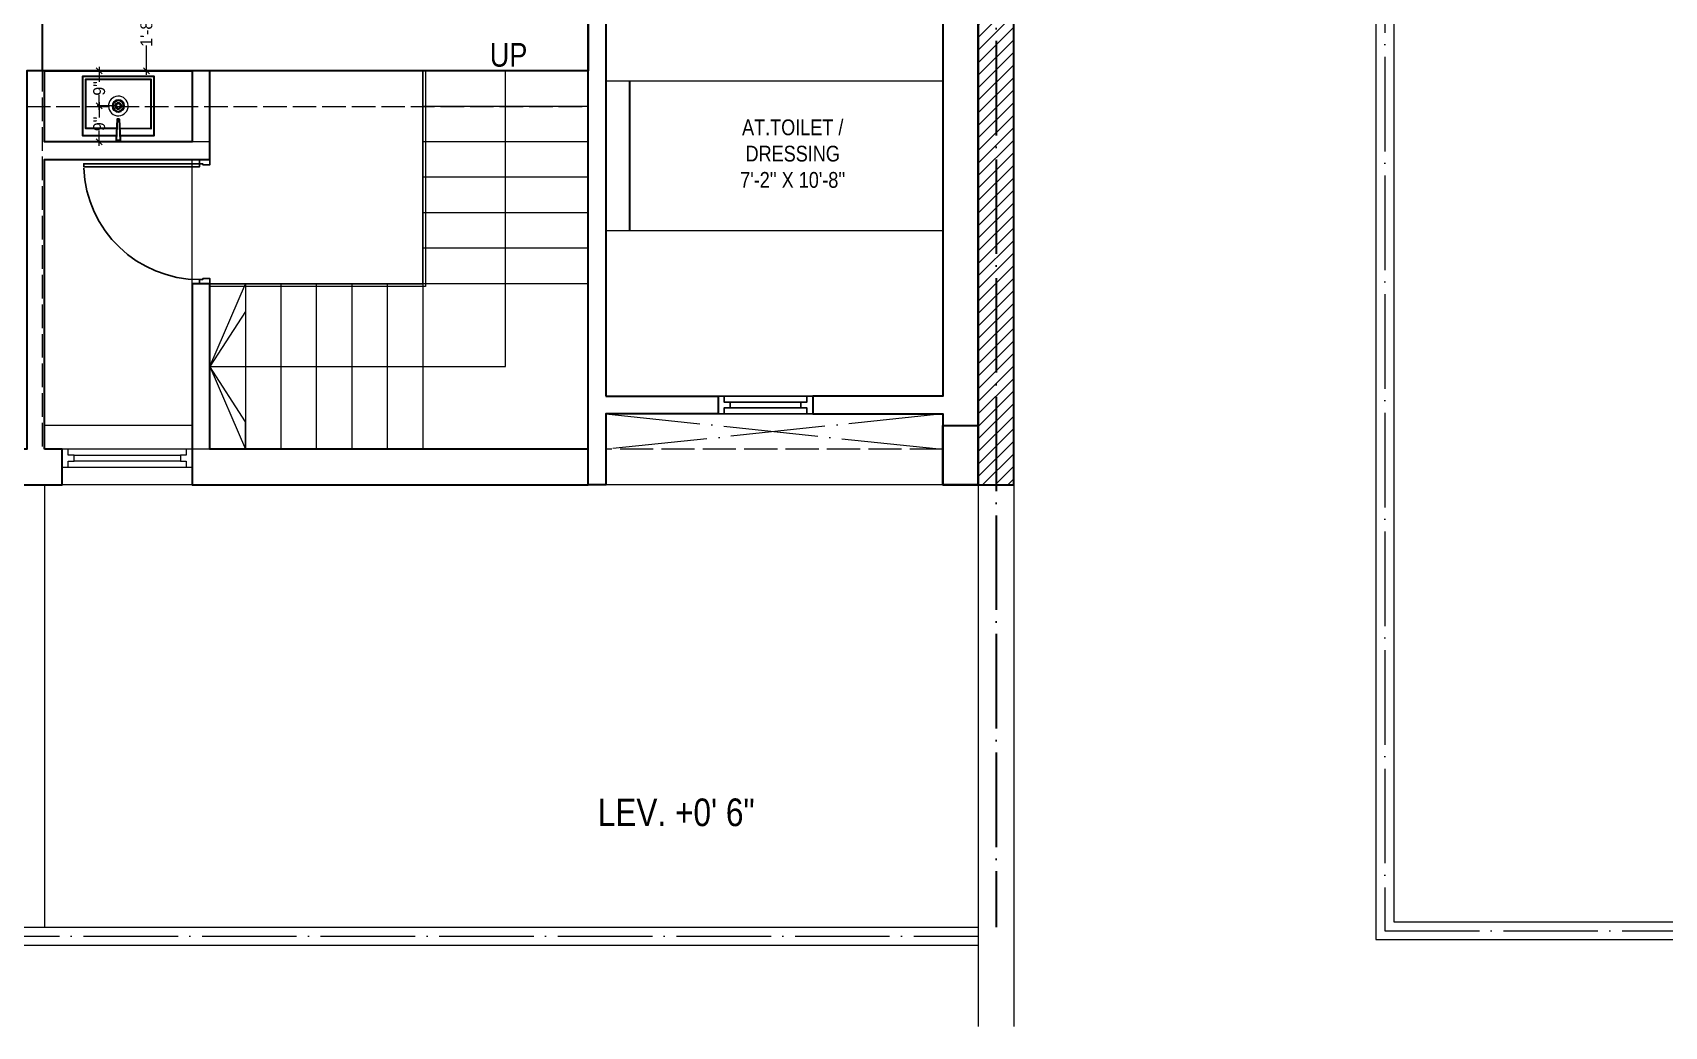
# Model space of a CAD drawing. Header units: millimetres. Extents: x 35877 to 3066687, y -650199 to -40525.
# Drawn here: x 147524.8 to 147938.9, y -179946.8 to -179694.7 of the extents above; entities that cross this region are included whole.
import ezdxf

# ---------------------------------------------------------------- set-up
doc = ezdxf.new("R2010")
doc.units = ezdxf.units.MM
doc.header["$MEASUREMENT"] = 0
doc.header["$PDMODE"] = 35
for name, pattern in [('ACAD_ISO02W100', [15, 12, -3]), ('ACAD_ISO04W100', [30, 24, -3, 0, -3]), ('DASHED', [0.75, 0.5, -0.25])]:
    doc.linetypes.add(name, pattern=pattern)
doc.layers.get('Defpoints').update_dxf_attribs({"color": 220})
for name, color, linetype in [('AR DOOR', 40, 'Continuous'), ('AR ELE-5', 134, 'Continuous'), ('GROUND FLOOR  ( Text )', 251, 'Continuous')]:
    doc.layers.add(name, color=color, linetype=linetype)
for name, color, linetype, lineweight in [('COLUMN', 1, 'Continuous', 30), ('Electrical', 84, 'Continuous', 30), ('FIRST FLOOR ( TEXT )', 7, 'Continuous', 9), ('FURNITURE', 32, 'Continuous', 9), ('furniture dimensions', 1, 'DASHED', 0), ('GROUND FLOOR', 7, 'Continuous', 9), ('GROUND FLOOR  ( HATCH )', 251, 'Continuous', 9), ('GROUND FLOOR  ( PLINE )', 251, 'Continuous', 30), ('GROUND FLOOR ( DW_RAIL )', 7, 'Continuous', 9), ('GROUND FLOOR ( STAIR )', 251, 'Continuous', 9), ('Labelling', 1, 'Continuous', 25), ('wall', 7, 'Continuous', 30), ('X_PLOT', 1, 'Continuous', 9)]:
    doc.layers.add(name, color=color, linetype=linetype, lineweight=lineweight)
doc.layers.add('XX~SLAB ( PLINE )', color=251, linetype='Continuous', plot=False)
doc.styles.add('century g', font='GOTHIC.TTF')
doc.styles.add("Cn_BT_0'-0", font='swissc.ttf')
doc.styles.add('KATHA', font='swissc.ttf')
doc.dimstyles.new('Archana', dxfattribs={"dimtxt": 2, "dimasz": 0.75, "dimexe": 0.5, "dimexo": 0.5, "dimgap": 0, "dimtad": 0, "dimzin": 0, "dimdsep": 46, "dimlunit": 4, "dimtxsty": 'century g', "dimblk": 'OBLIQUE', "dimcen": 0, "dimdle": 1, "dimclrd": 256, "dimclre": 256, "dimclrt": 256, "dimadec": 0, "dimazin": 0, "dimtfac": 1, "dimtofl": 0, "dimtmove": 1, "dimatfit": 3, "dimfxl": 1, "dimfxlon": 1, "dimtolj": 1, "dimtzin": 0, "dimlwd": -1, "dimlwe": -1, "dimarcsym": 0})

# ---------------------------------------------------------------- blocks, each defined once
blk = doc.blocks.new('*U18')
for points in [[(0, 0), (0, 1120), (-30, 1120), (-30, 0)], [(40, 0), (0, 0), (0, -30), (-10, -30), (-10, -100), (40, -100)], [(-1160, 0), (-1120, 0), (-1120, -30), (-1110, -30), (-1110, -100), (-1160, -100)]]:
    blk.add_lwpolyline(points, close=True)
at = {"layer": 'AR ELE-5', "linetype": 'ByBlock', "ltscale": 15}
blk.add_arc((2, -1), 1122, 92.373, 179.9653, dxfattribs=at)
blk = doc.blocks.new('asaasd')
at = {"layer": 'Electrical', "color": 5, "lineweight": 5, "ltscale": 8}
blk.add_ellipse((4539.27, 3683.15), major_axis=(1.69, -1.84), ratio=1, start_param=-0.785398, end_param=5.497787, dxfattribs=at)
at = {"layer": 'Electrical', "color": 5, "ltscale": 8}
for major_axis, start_param, end_param in [((1.02, -1.1), -0.785398, 5.497787), ((-1.01, -0.93), 0.785398, 7.068583), ((-0.544, -0.501), 0.785398, 7.068583), ((-0.453, -0.417), 0.785398, 7.068583)]:
    blk.add_ellipse((4539.27, 3683.15), major_axis=major_axis, ratio=1, start_param=start_param, end_param=end_param, dxfattribs=at)
blk = doc.blocks.new('_Oblique')
at = {"layer": 'wall', "color": 0, "lineweight": -2}
blk.add_line((-0.5, -0.5), (0.5, 0.5), dxfattribs=at)
blk = doc.blocks.new('*D677')
at = {"layer": 'Defpoints', "color": 0, "linetype": 'Continuous', "lineweight": 0, "transparency": 16777216}
for p in [(147546.5, -179713.3, -0.01), (147541.65, -179722.4), (147546.5, -179722.4, -0.01)]:
    blk.add_point(p, dxfattribs=at)
at = {"layer": 'furniture dimensions', "color": 5, "linetype": 'ByBlock', "transparency": 16777216}
blk.add_line((147545.65, -179713.3), (147541.15, -179713.3), dxfattribs=at)
at = {"layer": 'furniture dimensions', "color": 5, "linetype": 'Continuous', "transparency": 16777216}
for p, q in [((147541.65, -179712.3), (147541.65, -179716.2)), ((147545.65, -179722.4), (147541.15, -179722.4)), ((147541.65, -179723.4), (147541.65, -179719.5))]:
    blk.add_line(p, q, dxfattribs=at)
at = {"layer": 'furniture dimensions', "color": 5, "linetype": 'Continuous', "transparency": 16777216, "xscale": 1.5, "yscale": 1.5, "zscale": 1.5}
for p, rotation in [((147541.65, -179713.3), 90), ((147541.65, -179722.4), 270)]:
    blk.add_blockref('_Oblique', p, dxfattribs=dict(at, rotation=rotation))
at = {"layer": 'furniture dimensions', "linetype": 'Continuous', "lineweight": 0, "transparency": 16777216, "insert": (147541.65, -179717.85), "char_height": 3, "attachment_point": 5, "rotation": 90, "style": 'century g'}
blk.add_mtext('\\A1;9"', dxfattribs=at)
blk = doc.blocks.new('*D678')
at = {"layer": 'Defpoints', "color": 0, "linetype": 'Continuous', "lineweight": 0, "transparency": 16777216}
for p in [(147541.65, -179704.4), (147546.5, -179704.4, -0.01), (147546.5, -179713.3, -0.01)]:
    blk.add_point(p, dxfattribs=at)
at = {"layer": 'furniture dimensions', "color": 5, "linetype": 'Continuous', "transparency": 16777216}
for p, q in [((147545.65, -179704.4), (147541.15, -179704.4)), ((147541.65, -179703.4), (147541.65, -179707.2)), ((147541.65, -179714.3), (147541.65, -179710.5))]:
    blk.add_line(p, q, dxfattribs=at)
at = {"layer": 'furniture dimensions', "color": 5, "linetype": 'ByBlock', "transparency": 16777216}
blk.add_line((147545.65, -179713.3), (147541.15, -179713.3), dxfattribs=at)
at = {"layer": 'furniture dimensions', "color": 5, "linetype": 'Continuous', "transparency": 16777216, "xscale": 1.5, "yscale": 1.5, "zscale": 1.5}
for p, rotation in [((147541.65, -179704.4), 90), ((147541.65, -179713.3), 270)]:
    blk.add_blockref('_Oblique', p, dxfattribs=dict(at, rotation=rotation))
at = {"layer": 'furniture dimensions', "linetype": 'Continuous', "lineweight": 0, "transparency": 16777216, "insert": (147541.65, -179708.85), "char_height": 3, "attachment_point": 5, "rotation": 90, "style": 'century g'}
blk.add_mtext('\\A1;9"', dxfattribs=at)
blk = doc.blocks.new('*D680')
at = {"layer": 'Defpoints', "color": 0, "linetype": 'Continuous', "lineweight": 0, "transparency": 16777216}
for p in [(147561.88, -179684.15, -0.01), (147553.63, -179704.4), (147558.38, -179704.4, -0.01)]:
    blk.add_point(p, dxfattribs=at)
at = {"layer": 'furniture dimensions', "color": 5, "linetype": 'ByBlock', "transparency": 16777216}
blk.add_line((147557.63, -179684.15), (147553.13, -179684.15), dxfattribs=at)
at = {"layer": 'furniture dimensions', "color": 5, "linetype": 'Continuous', "transparency": 16777216}
for p, q in [((147553.63, -179683.15), (147553.63, -179690.56)), ((147553.63, -179705.4), (147553.63, -179698)), ((147557.63, -179704.4), (147553.13, -179704.4))]:
    blk.add_line(p, q, dxfattribs=at)
at = {"layer": 'furniture dimensions', "color": 5, "linetype": 'Continuous', "transparency": 16777216, "xscale": 1.5, "yscale": 1.5, "zscale": 1.5}
for p, rotation in [((147553.63, -179684.15), 90), ((147553.63, -179704.4), 270)]:
    blk.add_blockref('_Oblique', p, dxfattribs=dict(at, rotation=rotation))
at = {"layer": 'furniture dimensions', "linetype": 'Continuous', "lineweight": 0, "transparency": 16777216, "insert": (147553.63, -179694.28), "char_height": 3, "attachment_point": 5, "rotation": 90, "style": 'century g'}
blk.add_mtext('\\A1;1\'-8"', dxfattribs=at)

msp = doc.modelspace()

# ---------------------------------------------------------------- hatches: boundary and pattern name
at = {"layer": 'GROUND FLOOR  ( HATCH )', "transparency": 33554687}
h = msp.add_hatch(dxfattribs=at)
h.set_pattern_fill('ANSI31', color=6, scale=18, style=0)
h.set_pattern_definition([(45, (31233.0665, -17190.2272), (-1.590990258, 1.590990258), [])])
h.paths.add_polyline_path([(147773.752, -179465.902), (147764.752, -179465.902), (147764.752, -179809.402), (147773.752, -179809.402)])

# ---------------------------------------------------------------- linework, layer by layer
at = {"layer": 'COLUMN', "transparency": 33554687, "elevation": -0.005}
msp.add_lwpolyline([(147755.752, -179794.402), (147764.752, -179794.402), (147764.752, -179809.402), (147755.752, -179809.402)], close=True, dxfattribs=at)
at = {"layer": 'FURNITURE', "color": 9, "lineweight": 30, "true_color": 0xc7c8ca, "transparency": 33554687, "elevation": -0.005}
for points in [[(147546.005, -179720.861), (147537.494, -179720.847), (147537.503, -179705.753), (147555.503, -179705.773), (147555.494, -179720.867), (147546.982, -179720.862)], [(147546.093, -179719.061), (147538.216, -179719.047), (147538.223, -179706.473), (147554.782, -179706.493), (147554.775, -179719.066), (147546.897, -179719.061)]]:
    msp.add_lwpolyline(points, dxfattribs=at)
msp.add_lwpolyline([(147546.782, -179716.645), (147546.21, -179716.645), (147545.953, -179721.941), (147547.033, -179721.942)], close=True, dxfattribs=at)
at = {"layer": 'FURNITURE', "color": 9, "lineweight": 30, "true_color": 0xc7c8ca, "transparency": 33554687}
msp.add_circle((147546.499, -179713.3, -0.005), 0.72, dxfattribs=at)
at = {"layer": 'furniture dimensions', "color": 6, "linetype": 'Continuous', "lineweight": 30, "transparency": 33554687, "elevation": -0.005}
for points in [[(147527.252, -179663.902), (147665.752, -179663.902), (147665.752, -179704.402), (147527.252, -179704.402)], [(147527.752, -179704.402), (147565.252, -179704.402), (147565.252, -179722.402), (147527.752, -179722.402)]]:
    msp.add_lwpolyline(points, close=True, dxfattribs=at)
at = {"layer": 'GROUND FLOOR', "transparency": 33554687}
for p, q in [((147764.752, -179425.853, -0.005), (147764.752, -179946.785, -0.005)), ((147773.752, -179425.853, -0.005), (147773.752, -179946.785, -0.005)), ((147865.677, -179457.779, -0.005), (147865.677, -179924.779, -0.005)), ((147870.177, -179462.279, -0.005), (147870.177, -179920.279, -0.005)), ((147665.752, -179654.902, -0.005), (147665.752, -179809.402, -0.005)), ((147755.752, -179659.402, -0.005), (147755.752, -179786.902, -0.005)), ((147670.252, -179663.902, -0.005), (147670.252, -179786.902, -0.005)), ((147565.252, -179722.402, -0.005), (147565.252, -179704.402, -0.005)), ((147569.752, -179726.902, -0.005), (147569.752, -179704.402, -0.005)), ((147670.252, -179706.902, -0.005), (147755.752, -179706.902, -0.005)), ((147565.252, -179809.402, -0.005), (147565.252, -179726.902, -0.005)), ((147670.252, -179744.902, -0.005), (147755.752, -179744.902, -0.005)), ((147569.752, -179800.402, -0.005), (147569.752, -179758.402, -0.005)), ((147701.752, -179786.902, -0.005), (147755.752, -179786.902, -0.005)), ((147722.752, -179786.902, -0.005), (147722.752, -179791.402, -0.005)), ((147670.252, -179791.402, -0.005), (147670.252, -179809.402, -0.005)), ((147701.752, -179791.402, -0.005), (147755.752, -179791.402, -0.005)), ((147755.752, -179791.402, -0.005), (147755.752, -179809.402, -0.005)), ((147665.752, -179800.402, -0.005), (147532.252, -179800.402, -0.005)), ((147764.752, -179809.402, -0.005), (147364.252, -179809.402, -0.005)), ((147527.752, -179809.402, -0.005), (147527.752, -179921.652, -0.005)), ((147269.002, -179921.652, -0.005), (147764.752, -179921.652, -0.005)), ((147870.177, -179920.279, -0.005), (148365.927, -179920.279, -0.005)), ((147865.677, -179924.779, -0.005), (148365.927, -179924.779, -0.005)), ((147264.502, -179926.152, -0.005), (147764.752, -179926.152, -0.005))]:
    msp.add_line(p, q, dxfattribs=at)
at = {"layer": 'GROUND FLOOR', "color": 1, "linetype": 'ACAD_ISO04W100', "transparency": 33554687}
for p, q in [((147769.252, -179425.853, -0.005), (147769.252, -179809.402, -0.005)), ((147670.252, -179791.402, -0.005), (147755.752, -179800.402, -0.005)), ((147755.752, -179791.402, -0.005), (147670.252, -179800.402, -0.005))]:
    msp.add_line(p, q, dxfattribs=at)
at = {"layer": 'GROUND FLOOR', "color": 5, "transparency": 33554687}
msp.add_line((147569.752, -179726.902, -0.005), (147527.752, -179726.902, -0.005), dxfattribs=at)
at = {"layer": 'GROUND FLOOR', "linetype": 'ACAD_ISO02W100', "ltscale": 0.7, "transparency": 33554687}
msp.add_line((147755.752, -179800.402, -0.005), (147670.252, -179800.402, -0.005), dxfattribs=at)
at = {"layer": 'GROUND FLOOR', "color": 1, "linetype": 'ACAD_ISO04W100', "transparency": 33554687, "elevation": -0.005}
for points in [[(147764.752, -179461.402), (147266.752, -179461.402), (147266.752, -179923.902), (147764.752, -179923.902)], [(148365.927, -179460.029), (147867.927, -179460.029), (147867.927, -179922.529), (148365.927, -179922.529)]]:
    msp.add_lwpolyline(points, dxfattribs=at)
at = {"layer": 'GROUND FLOOR', "color": 6, "lineweight": 30, "transparency": 33554687, "elevation": -0.005}
msp.add_lwpolyline([(147773.752, -179465.902), (147764.752, -179465.902), (147764.752, -179809.402), (147773.752, -179809.402)], close=True, dxfattribs=at)
at = {"layer": 'GROUND FLOOR', "transparency": 33554687, "elevation": -0.005}
msp.add_lwpolyline([(147623.752, -179704.402), (147623.752, -179758.402), (147569.752, -179758.402)], dxfattribs=at)
at = {"layer": 'GROUND FLOOR  ( PLINE )', "lineweight": 0, "transparency": 33554687}
msp.add_line((147565.252, -179794.402, -0.005), (147527.752, -179794.402, -0.005), dxfattribs=at)
at = {"layer": 'GROUND FLOOR  ( PLINE )', "transparency": 33554687, "elevation": -0.005}
for points in [[(147764.752, -179516.902), (147719.752, -179516.902), (147719.752, -179525.902), (147760.252, -179525.902), (147760.252, -179654.902), (147724.256, -179654.9), (147724.256, -179659.4), (147755.752, -179659.402), (147755.752, -179786.902), (147722.752, -179786.902), (147722.752, -179791.402), (147755.752, -179791.402), (147755.752, -179809.402), (147764.752, -179809.402)], [(147665.752, -179800.402), (147569.752, -179800.402), (147569.752, -179758.402), (147565.252, -179758.402), (147565.252, -179809.402), (147665.752, -179809.402)]]:
    msp.add_lwpolyline(points, close=True, dxfattribs=at)
for points in [[(147670.252, -179786.902), (147698.747, -179786.902), (147698.747, -179791.402), (147670.252, -179791.402), (147670.252, -179809.402), (147665.752, -179809.402), (147665.752, -179654.902), (147694.252, -179654.902), (147694.252, -179659.402), (147680.752, -179659.402)], [(147670.252, -179663.902), (147670.252, -179786.902)], [(147527.752, -179800.402), (147527.752, -179726.902), (147569.752, -179726.902), (147569.752, -179704.402), (147565.252, -179704.402), (147565.252, -179722.402), (147527.752, -179722.402), (147527.752, -179704.402), (147523.252, -179704.402), (147523.252, -179800.402), (147496.252, -179800.402), (147496.252, -179809.402), (147527.752, -179809.402)], [(147676.252, -179706.902), (147676.252, -179744.902)], [(147527.752, -179809.402), (147527.752, -179809.402), (147532.252, -179809.402), (147532.252, -179800.402), (147527.752, -179800.402)]]:
    msp.add_lwpolyline(points, dxfattribs=at)
at = {"layer": 'GROUND FLOOR ( DW_RAIL )', "transparency": 33554687, "elevation": -0.005}
msp.add_lwpolyline([(147565.252, -179800.402), (147563.752, -179800.402), (147563.752, -179801.902), (147562.252, -179801.902), (147562.252, -179803.402), (147535.252, -179803.402), (147535.252, -179801.902), (147533.752, -179801.902), (147533.752, -179800.402), (147532.252, -179800.402), (147532.252, -179804.902), (147533.752, -179804.902), (147533.752, -179803.402), (147535.252, -179803.402), (147535.252, -179801.902), (147562.252, -179801.902), (147562.252, -179803.402), (147563.752, -179803.402), (147563.752, -179804.902), (147565.252, -179804.902), (147565.252, -179800.402), (147532.252, -179800.402), (147532.252, -179804.902), (147565.252, -179804.902)], close=True, dxfattribs=at)
at = {"layer": 'GROUND FLOOR ( STAIR )', "transparency": 33554687}
for p, q in [((147665.752, -179704.402, -0.005), (147623.752, -179704.402, -0.005)), ((147623.752, -179704.402, -0.005), (147623.752, -179800.402, -0.005)), ((147665.752, -179713.402, -0.005), (147623.752, -179713.402, -0.005)), ((147665.752, -179722.402, -0.005), (147623.752, -179722.402, -0.005)), ((147665.752, -179731.402, -0.005), (147623.752, -179731.402, -0.005)), ((147665.752, -179740.402, -0.005), (147623.752, -179740.402, -0.005)), ((147665.752, -179749.402, -0.005), (147623.752, -179749.402, -0.005)), ((147665.752, -179758.402, -0.005), (147569.752, -179758.402, -0.005)), ((147578.752, -179758.402, -0.005), (147578.752, -179800.402, -0.005)), ((147587.752, -179758.402, -0.005), (147587.752, -179800.402, -0.005)), ((147596.752, -179758.402, -0.005), (147596.752, -179800.402, -0.005)), ((147605.752, -179758.402, -0.005), (147605.752, -179800.402, -0.005)), ((147614.752, -179758.402, -0.005), (147614.752, -179800.402, -0.005))]:
    msp.add_line(p, q, dxfattribs=at)
at = {"layer": 'GROUND FLOOR ( STAIR )', "color": 5, "linetype": 'ACAD_ISO02W100', "ltscale": 0.7, "transparency": 33554687}
msp.add_line((147569.752, -179722.402, -0.005), (147527.752, -179722.402, -0.005), dxfattribs=at)
at = {"layer": 'GROUND FLOOR ( STAIR )', "transparency": 33554687, "elevation": -0.005}
msp.add_lwpolyline([(147569.752, -179779.402), (147578.752, -179758.402), (147578.752, -179765.402), (147569.752, -179779.402), (147578.752, -179800.402), (147578.752, -179793.402), (147569.752, -179779.402), (147644.752, -179779.402), (147644.752, -179704.402)], dxfattribs=at)
msp.add_lwpolyline([(147569.752, -179758.402), (147623.752, -179758.402), (147623.752, -179704.402), (147624.452, -179704.402), (147624.452, -179759.102), (147569.752, -179759.102)], close=True, dxfattribs=at)
at = {"layer": 'Labelling', "color": 251, "linetype": 'ACAD_ISO02W100', "lineweight": 0, "ltscale": 0.5, "true_color": 0x636466, "transparency": 33554687}
for p, q in [((147527.252, -179799.651, -0.005), (147527.252, -179525.902, -0.005)), ((147527.752, -179704.402, -0.005), (147665.752, -179704.402, -0.005)), ((147523.252, -179713.402, -0.005), (147665.752, -179713.402, -0.005))]:
    msp.add_line(p, q, dxfattribs=at)
at = {"layer": 'X_PLOT', "linetype": 'ACAD_ISO04W100', "lineweight": 30, "transparency": 33554687}
msp.add_line((147769.252, -179425.853, -0.005), (147769.252, -179921.652, -0.005), dxfattribs=at)
at = {"layer": 'XX~SLAB ( PLINE )', "transparency": 33554687, "elevation": -0.005}
msp.add_lwpolyline([(147722.747, -179786.902), (147721.247, -179786.902), (147721.247, -179788.402), (147719.747, -179788.402), (147719.747, -179789.902), (147701.747, -179789.902), (147701.747, -179788.402), (147700.247, -179788.402), (147700.247, -179786.902), (147698.747, -179786.902), (147698.747, -179791.402), (147700.247, -179791.402), (147700.247, -179789.902), (147701.747, -179789.902), (147701.747, -179788.402), (147719.747, -179788.402), (147719.747, -179789.902), (147721.247, -179789.902), (147721.247, -179791.402), (147722.747, -179791.402), (147722.747, -179786.902), (147698.747, -179786.902), (147698.747, -179791.402), (147722.747, -179791.402)], close=True, dxfattribs=at)

# ---------------------------------------------------------------- block references
at = {"transparency": 33554687, "xscale": -1}
msp.add_blockref('asaasd', (152085.767, -183396.45, -0.005), dxfattribs=at)
at = {"layer": 'AR DOOR', "linetype": 'ByBlock', "lineweight": -2, "transparency": 33554687, "extrusion": (0, 0, -1), "xscale": -0.02624999999989069, "yscale": 0.02624999999989069, "zscale": -0.02624999999989069, "rotation": 270}
msp.add_blockref('*U18', (-147567.127, -179727.952, 0.005), dxfattribs=at)

# ---------------------------------------------------------------- texts
at = {"layer": 'FIRST FLOOR ( TEXT )', "transparency": 33554687, "insert": (147717.659, -179725.418, -0.005), "char_height": 4, "attachment_point": 5, "style": 'KATHA'}
msp.add_mtext("AT.TOILET /\\PDRESSING\\P7'-2'' X 10'-8''", dxfattribs=at)
at = {"layer": 'GROUND FLOOR  ( Text )', "transparency": 33554687, "insert": (147645.541, -179700.376, -0.005), "char_height": 6, "attachment_point": 5, "style": "Cn_BT_0'-0"}
msp.add_mtext('UP', dxfattribs=at)
at = {"layer": 'GROUND FLOOR  ( Text )', "color": 1, "transparency": 33554687, "insert": (147688.083, -179892.541, -0.005), "char_height": 7, "attachment_point": 5, "style": "Cn_BT_0'-0"}
msp.add_mtext('LEV. +0\' 6"', dxfattribs=at)

# ---------------------------------------------------------------- dimensions: what is measured, and where the dimension line sits
at = {"layer": 'furniture dimensions', "color": 5, "linetype": 'Continuous', "lineweight": 0}
for base, p1, p2, picture, middle in [((147553.63, -179704.402), (147561.877, -179684.152, -0.005), (147558.377, -179704.402, -0.005), '*D680', (147553.63, -179694.277)), ((147541.648, -179704.402), (147546.499, -179713.3, -0.005), (147546.502, -179704.402, -0.005), '*D678', (147541.648, -179708.851)), ((147541.648, -179722.402), (147546.499, -179713.3, -0.005), (147546.499, -179722.402, -0.005), '*D677', (147541.648, -179717.851))]:
    dim = msp.add_linear_dim(base=base, p1=p1, p2=p2, angle=90, dimstyle='Archana', override={"dimtxt": 3, "dimasz": 1.5, "dimdec": 0, "dimclrd": 5, "dimclre": 5, "dimfxl": 4}, dxfattribs=at)
    dim.commit()
    dim.dimension.update_dxf_attribs({"geometry": picture, "text_midpoint": middle})

doc.saveas('drawing.dxf')
